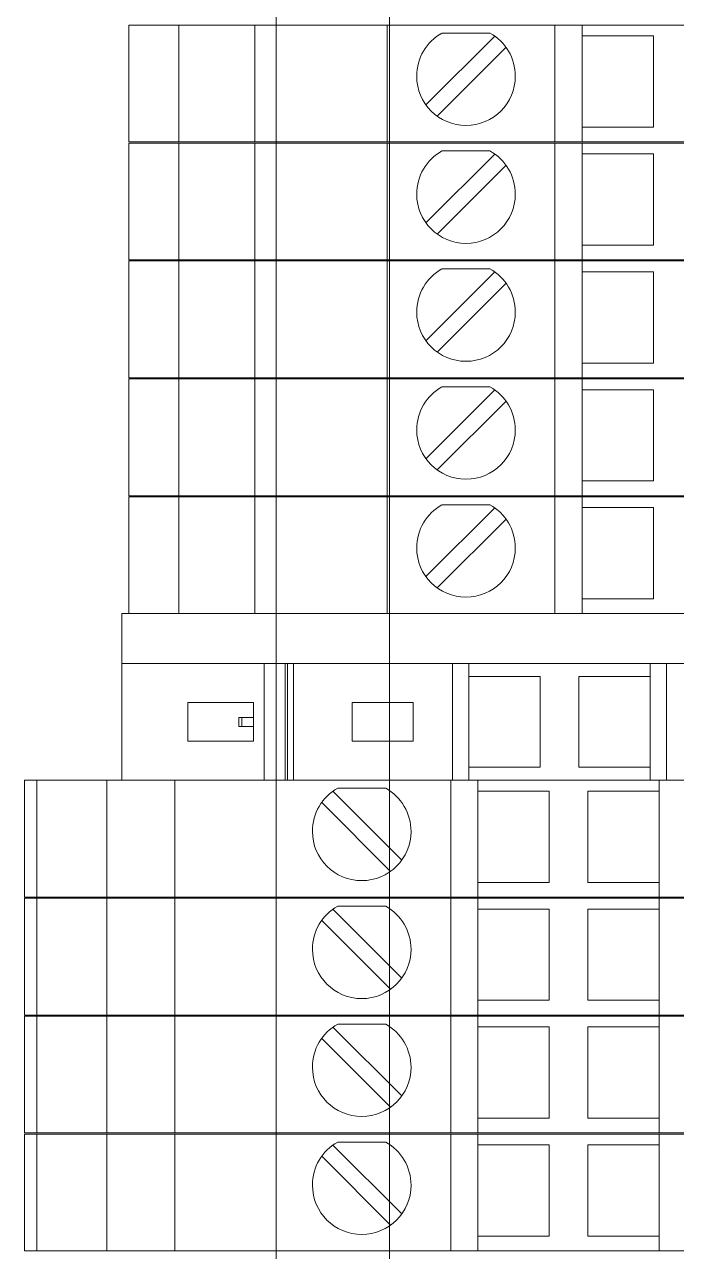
# Model space of a CAD drawing. Header units: millimetres. Extents: x 4962 to 7449, y 754 to 2938.
# Drawn here: x 6796.5 to 6825.3, y 2097.8 to 2151.9 of the extents above; entities that cross this region are included whole.
import ezdxf

# ---------------------------------------------------------------- set-up
doc = ezdxf.new("R2010")
doc.units = ezdxf.units.MM
doc.layers.add('000-PI-Oprema', color=30, linetype='Continuous', lineweight=5)
doc.layers.add('000-PI-ORMAR', color=2, linetype='Continuous')
doc.layers.add('004-PI-DIN Šina', color=3, linetype='Continuous')

msp = doc.modelspace()

# ---------------------------------------------------------------- linework, layer by layer
at = {"color": 0, "linetype": 'ByBlock', "lineweight": 0, "ltscale": 0.25}
msp.add_lwpolyline([(6800.846, 2125.885), (6800.846, 2118.535), (6849.446, 2118.535), (6849.446, 2125.885), (6800.846, 2125.885)], dxfattribs=at)
at = {"layer": '000-PI-Oprema', "color": 0, "linetype": 'ByBlock', "lineweight": 0}
for p, q in [((6800.846, 2125.885), (6800.846, 2118.535)), ((6849.446, 2125.885), (6800.846, 2125.885)), ((6807.112, 2123.685), (6800.846, 2123.685)), ((6807.112, 2118.535), (6807.112, 2123.685)), ((6808.048, 2123.685), (6807.112, 2123.685)), ((6808.048, 2118.535), (6808.048, 2123.685)), ((6808.149, 2123.685), (6808.048, 2123.685)), ((6808.149, 2123.685), (6808.149, 2118.535)), ((6808.407, 2123.685), (6808.149, 2123.685)), ((6808.407, 2123.685), (6808.407, 2118.535)), ((6815.428, 2123.685), (6808.407, 2123.685)), ((6815.428, 2123.685), (6816.146, 2123.685)), ((6815.428, 2118.535), (6815.428, 2123.685)), ((6816.146, 2123.11), (6816.146, 2123.685)), ((6816.146, 2123.685), (6824.146, 2123.685)), ((6824.146, 2123.685), (6824.146, 2123.11)), ((6824.146, 2123.685), (6824.865, 2123.685)), ((6824.865, 2123.685), (6826.537, 2123.685)), ((6824.865, 2118.535), (6824.865, 2123.685)), ((6816.146, 2119.11), (6816.146, 2123.11)), ((6816.146, 2123.11), (6819.296, 2123.11)), ((6819.296, 2123.11), (6819.296, 2119.11)), ((6820.996, 2123.11), (6824.146, 2123.11)), ((6820.996, 2119.11), (6820.996, 2123.11)), ((6824.146, 2123.11), (6824.146, 2119.11)), ((6803.746, 2120.26), (6803.746, 2121.96)), ((6803.746, 2121.96), (6806.646, 2121.96)), ((6806.646, 2121.96), (6806.646, 2121.31)), ((6810.996, 2121.96), (6813.696, 2121.96)), ((6810.996, 2120.26), (6810.996, 2121.96)), ((6813.696, 2121.96), (6813.696, 2120.26)), ((6806.132, 2121.31), (6806.001, 2121.31)), ((6806.001, 2120.91), (6806.001, 2121.31)), ((6806.132, 2121.31), (6806.132, 2120.91)), ((6806.132, 2121.31), (6806.646, 2121.31)), ((6806.646, 2121.31), (6806.646, 2120.91)), ((6806.132, 2120.91), (6806.001, 2120.91)), ((6806.132, 2120.91), (6806.646, 2120.91)), ((6806.646, 2120.91), (6806.646, 2120.26)), ((6806.646, 2120.26), (6803.746, 2120.26)), ((6813.696, 2120.26), (6810.996, 2120.26)), ((6819.296, 2119.11), (6816.146, 2119.11)), ((6816.146, 2118.535), (6816.146, 2119.11)), ((6824.146, 2119.11), (6820.996, 2119.11)), ((6824.146, 2119.11), (6824.146, 2118.535)), ((6796.546, 2118.535), (6815.346, 2118.535)), ((6796.546, 2113.385), (6796.546, 2118.535)), ((6797.093, 2118.535), (6797.093, 2113.385)), ((6800.17, 2113.385), (6800.17, 2118.535)), ((6803.17, 2113.385), (6803.17, 2118.535)), ((6808.048, 2118.535), (6807.112, 2118.535)), ((6808.149, 2118.535), (6808.048, 2118.535)), ((6808.407, 2118.535), (6808.149, 2118.535)), ((6810.151, 2118.05), (6813.187, 2115.015)), ((6810.363, 2118.185), (6810.363, 2118.185)), ((6812.48, 2118.185), (6810.363, 2118.185)), ((6812.48, 2118.185), (6812.48, 2118.185)), ((6815.346, 2118.535), (6816.546, 2118.535)), ((6815.346, 2113.385), (6815.346, 2118.535)), ((6815.428, 2118.535), (6816.146, 2118.535)), ((6824.546, 2118.535), (6816.546, 2118.535)), ((6816.546, 2118.535), (6816.546, 2118.535)), ((6816.546, 2113.385), (6816.546, 2118.535)), ((6816.546, 2118.06), (6816.546, 2118.06)), ((6819.696, 2118.06), (6816.546, 2118.06)), ((6819.696, 2114.035), (6819.696, 2118.06)), ((6819.696, 2118.06), (6819.696, 2118.06)), ((6821.396, 2118.06), (6821.396, 2114.035)), ((6821.396, 2118.06), (6821.396, 2118.06)), ((6824.546, 2118.06), (6821.396, 2118.06)), ((6824.546, 2118.535), (6825.746, 2118.535)), ((6824.546, 2118.535), (6824.546, 2118.535)), ((6824.546, 2118.535), (6824.546, 2113.385)), ((6824.546, 2118.06), (6824.546, 2118.06)), ((6812.692, 2114.52), (6809.656, 2117.555)), ((6815.346, 2117.585), (6815.346, 2114.985)), ((6815.346, 2117.585), (6815.346, 2117.585)), ((6815.346, 2114.985), (6815.346, 2114.985)), ((6816.546, 2114.035), (6816.546, 2114.035)), ((6816.546, 2114.035), (6819.696, 2114.035)), ((6819.696, 2114.035), (6819.696, 2114.035)), ((6821.396, 2114.035), (6824.546, 2114.035)), ((6821.396, 2114.035), (6821.396, 2114.035)), ((6824.546, 2114.035), (6824.546, 2114.035)), ((6796.546, 2113.385), (6797.229, 2113.385)), ((6796.546, 2113.385), (6815.346, 2113.385)), ((6796.546, 2113.335), (6815.346, 2113.335)), ((6796.546, 2108.185), (6796.546, 2113.335)), ((6797.093, 2113.335), (6797.093, 2108.185)), ((6800.17, 2108.185), (6800.17, 2113.335)), ((6803.17, 2108.185), (6803.17, 2113.335)), ((6815.346, 2113.385), (6816.546, 2113.385)), ((6815.346, 2113.335), (6816.546, 2113.335)), ((6815.346, 2108.185), (6815.346, 2113.335)), ((6816.546, 2113.385), (6816.546, 2113.385)), ((6824.546, 2113.385), (6816.546, 2113.385)), ((6824.546, 2113.335), (6816.546, 2113.335)), ((6816.546, 2113.335), (6816.546, 2113.335)), ((6816.546, 2108.185), (6816.546, 2113.335)), ((6824.546, 2113.385), (6824.546, 2113.385)), ((6824.546, 2113.385), (6825.746, 2113.385)), ((6824.546, 2113.335), (6825.746, 2113.335)), ((6824.546, 2113.335), (6824.546, 2113.335)), ((6824.546, 2113.335), (6824.546, 2108.185)), ((6810.151, 2112.85), (6813.187, 2109.815)), ((6810.363, 2112.985), (6810.363, 2112.985)), ((6812.48, 2112.985), (6810.363, 2112.985)), ((6812.48, 2112.985), (6812.48, 2112.985)), ((6816.546, 2112.86), (6816.546, 2112.86)), ((6819.696, 2112.86), (6816.546, 2112.86)), ((6819.696, 2108.835), (6819.696, 2112.86)), ((6819.696, 2112.86), (6819.696, 2112.86)), ((6821.396, 2112.86), (6821.396, 2108.835)), ((6821.396, 2112.86), (6821.396, 2112.86)), ((6824.546, 2112.86), (6821.396, 2112.86)), ((6824.546, 2112.86), (6824.546, 2112.86)), ((6812.692, 2109.32), (6809.656, 2112.355)), ((6815.346, 2112.385), (6815.346, 2109.785)), ((6815.346, 2112.385), (6815.346, 2112.385)), ((6815.346, 2109.785), (6815.346, 2109.785)), ((6816.546, 2108.835), (6816.546, 2108.835)), ((6816.546, 2108.835), (6819.696, 2108.835)), ((6819.696, 2108.835), (6819.696, 2108.835)), ((6821.396, 2108.835), (6824.546, 2108.835)), ((6821.396, 2108.835), (6821.396, 2108.835)), ((6824.546, 2108.835), (6824.546, 2108.835)), ((6796.546, 2108.185), (6797.229, 2108.185)), ((6796.546, 2108.185), (6815.346, 2108.185)), ((6796.546, 2108.135), (6815.346, 2108.135)), ((6796.546, 2102.985), (6796.546, 2108.135)), ((6797.093, 2108.135), (6797.093, 2102.985)), ((6800.17, 2102.985), (6800.17, 2108.135)), ((6803.17, 2102.985), (6803.17, 2108.135)), ((6810.363, 2107.785), (6810.363, 2107.785)), ((6812.48, 2107.785), (6810.363, 2107.785)), ((6812.48, 2107.785), (6812.48, 2107.785)), ((6815.346, 2108.185), (6816.546, 2108.185)), ((6815.346, 2108.135), (6816.546, 2108.135)), ((6815.346, 2102.985), (6815.346, 2108.135)), ((6816.546, 2108.185), (6816.546, 2108.185)), ((6824.546, 2108.185), (6816.546, 2108.185)), ((6824.546, 2108.135), (6816.546, 2108.135)), ((6816.546, 2108.135), (6816.546, 2108.135)), ((6816.546, 2102.985), (6816.546, 2108.135)), ((6824.546, 2108.185), (6824.546, 2108.185)), ((6824.546, 2108.185), (6825.746, 2108.185)), ((6824.546, 2108.135), (6825.746, 2108.135)), ((6824.546, 2108.135), (6824.546, 2108.135)), ((6824.546, 2108.135), (6824.546, 2102.985)), ((6810.151, 2107.65), (6813.187, 2104.615)), ((6816.546, 2107.66), (6816.546, 2107.66)), ((6819.696, 2107.66), (6816.546, 2107.66)), ((6819.696, 2103.635), (6819.696, 2107.66)), ((6819.696, 2107.66), (6819.696, 2107.66)), ((6821.396, 2107.66), (6821.396, 2103.635)), ((6821.396, 2107.66), (6821.396, 2107.66)), ((6824.546, 2107.66), (6821.396, 2107.66)), ((6824.546, 2107.66), (6824.546, 2107.66)), ((6812.692, 2104.12), (6809.656, 2107.155)), ((6815.346, 2107.185), (6815.346, 2104.585)), ((6815.346, 2107.185), (6815.346, 2107.185)), ((6815.346, 2104.585), (6815.346, 2104.585)), ((6816.546, 2103.635), (6816.546, 2103.635)), ((6816.546, 2103.635), (6819.696, 2103.635)), ((6819.696, 2103.635), (6819.696, 2103.635)), ((6821.396, 2103.635), (6824.546, 2103.635)), ((6821.396, 2103.635), (6821.396, 2103.635)), ((6824.546, 2103.635), (6824.546, 2103.635)), ((6796.546, 2102.985), (6797.229, 2102.985)), ((6796.546, 2102.985), (6815.346, 2102.985)), ((6796.546, 2102.935), (6815.346, 2102.935)), ((6796.546, 2097.785), (6796.546, 2102.935)), ((6797.093, 2102.935), (6797.093, 2097.785)), ((6800.17, 2097.785), (6800.17, 2102.935)), ((6803.17, 2097.785), (6803.17, 2102.935)), ((6815.346, 2102.985), (6816.546, 2102.985)), ((6815.346, 2102.935), (6816.546, 2102.935)), ((6815.346, 2097.785), (6815.346, 2102.935)), ((6816.546, 2102.985), (6816.546, 2102.985)), ((6824.546, 2102.985), (6816.546, 2102.985)), ((6824.546, 2102.935), (6816.546, 2102.935)), ((6816.546, 2102.935), (6816.546, 2102.935)), ((6816.546, 2097.785), (6816.546, 2102.935)), ((6824.546, 2102.985), (6824.546, 2102.985)), ((6824.546, 2102.985), (6825.746, 2102.985)), ((6824.546, 2102.935), (6825.746, 2102.935)), ((6824.546, 2102.935), (6824.546, 2102.935)), ((6824.546, 2102.935), (6824.546, 2097.785)), ((6810.151, 2102.45), (6813.187, 2099.415)), ((6810.363, 2102.585), (6810.363, 2102.585)), ((6812.48, 2102.585), (6810.363, 2102.585)), ((6812.48, 2102.585), (6812.48, 2102.585)), ((6816.546, 2102.46), (6816.546, 2102.46)), ((6819.696, 2102.46), (6816.546, 2102.46)), ((6819.696, 2098.435), (6819.696, 2102.46)), ((6819.696, 2102.46), (6819.696, 2102.46)), ((6821.396, 2102.46), (6821.396, 2098.435)), ((6821.396, 2102.46), (6821.396, 2102.46)), ((6824.546, 2102.46), (6821.396, 2102.46)), ((6824.546, 2102.46), (6824.546, 2102.46)), ((6812.692, 2098.92), (6809.656, 2101.955)), ((6815.346, 2101.985), (6815.346, 2099.385)), ((6815.346, 2101.985), (6815.346, 2101.985)), ((6815.346, 2099.385), (6815.346, 2099.385)), ((6816.546, 2098.435), (6816.546, 2098.435)), ((6816.546, 2098.435), (6819.696, 2098.435)), ((6819.696, 2098.435), (6819.696, 2098.435)), ((6821.396, 2098.435), (6824.546, 2098.435)), ((6821.396, 2098.435), (6821.396, 2098.435)), ((6824.546, 2098.435), (6824.546, 2098.435)), ((6796.546, 2097.785), (6797.229, 2097.785)), ((6796.546, 2097.785), (6815.346, 2097.785)), ((6815.346, 2097.785), (6816.546, 2097.785)), ((6816.546, 2097.785), (6816.546, 2097.785)), ((6824.546, 2097.785), (6816.546, 2097.785)), ((6824.546, 2097.785), (6824.546, 2097.785)), ((6824.546, 2097.785), (6825.746, 2097.785))]:
    msp.add_line(p, q, dxfattribs=at)
at = {"layer": '000-PI-Oprema', "color": 0, "linetype": 'ByBlock', "lineweight": 0, "ltscale": 0.25}
msp.add_line((6849.446, 2118.535), (6800.846, 2118.535), dxfattribs=at)
at = {"layer": '000-PI-Oprema', "color": 0, "linetype": 'ByBlock', "lineweight": 0}
for centre, start, end in [((6811.421, 2116.285), 119.1246, 180), ((6811.421, 2116.285), 0, 60.8754), ((6811.421, 2116.285), 180, 0), ((6811.421, 2111.085), 119.1246, 180), ((6811.421, 2111.085), 0, 60.8754), ((6811.421, 2111.085), 180, 0), ((6811.421, 2105.885), 119.1246, 180), ((6811.421, 2105.885), 0, 60.8754), ((6811.421, 2105.885), 180, 0), ((6811.421, 2100.685), 119.1246, 180), ((6811.421, 2100.685), 0, 60.8754), ((6811.421, 2100.685), 180, 0)]:
    msp.add_arc(centre, 2.175, start, end, dxfattribs=at)
at = {"layer": '000-PI-ORMAR', "color": 0, "linetype": 'ByBlock', "lineweight": 0}
for p, q in [((6801.146, 2151.835), (6801.146, 2151.835)), ((6803.346, 2151.835), (6801.146, 2151.835)), ((6801.146, 2151.835), (6801.146, 2146.685)), ((6803.346, 2151.835), (6803.346, 2151.835)), ((6803.346, 2151.835), (6804.938, 2151.835)), ((6803.346, 2151.835), (6803.346, 2146.685)), ((6804.938, 2151.835), (6807.081, 2151.835)), ((6805.396, 2151.835), (6805.396, 2151.835)), ((6806.708, 2151.835), (6806.708, 2146.685)), ((6807.464, 2151.835), (6807.081, 2151.835)), ((6809.972, 2151.835), (6807.464, 2151.835)), ((6807.646, 2151.835), (6807.646, 2151.835)), ((6809.146, 2151.835), (6809.146, 2151.835)), ((6809.972, 2151.835), (6812.546, 2151.835)), ((6810.296, 2151.835), (6810.296, 2151.835)), ((6812.546, 2151.835), (6819.946, 2151.835)), ((6812.546, 2151.835), (6812.546, 2146.685)), ((6815.346, 2151.835), (6815.346, 2151.835)), ((6819.946, 2151.835), (6821.146, 2151.835)), ((6819.946, 2151.835), (6819.946, 2146.685)), ((6821.146, 2151.835), (6821.146, 2151.835)), ((6821.146, 2151.835), (6829.146, 2151.835)), ((6821.146, 2151.835), (6821.146, 2146.685)), ((6817.292, 2151.35), (6814.256, 2148.315)), ((6814.963, 2151.485), (6814.963, 2151.485)), ((6817.08, 2151.485), (6814.963, 2151.485)), ((6817.08, 2151.485), (6817.08, 2151.485)), ((6817.292, 2151.35), (6817.292, 2151.35)), ((6821.146, 2151.36), (6824.296, 2151.36)), ((6821.146, 2151.36), (6821.146, 2151.36)), ((6824.296, 2151.36), (6824.296, 2147.335)), ((6824.296, 2151.36), (6824.296, 2151.36)), ((6814.751, 2147.82), (6817.787, 2150.855)), ((6817.787, 2150.855), (6817.787, 2150.855)), ((6819.946, 2150.885), (6819.946, 2148.285)), ((6819.946, 2150.885), (6819.946, 2150.885)), ((6814.256, 2148.315), (6814.256, 2148.315)), ((6814.751, 2147.82), (6814.751, 2147.82)), ((6819.946, 2148.285), (6819.946, 2148.285)), ((6824.296, 2147.335), (6821.146, 2147.335)), ((6821.146, 2147.335), (6821.146, 2147.335)), ((6824.296, 2147.335), (6824.296, 2147.335)), ((6803.346, 2146.685), (6801.146, 2146.685)), ((6801.146, 2146.685), (6801.146, 2146.685)), ((6801.146, 2146.635), (6801.146, 2146.635)), ((6803.346, 2146.635), (6801.146, 2146.635)), ((6801.146, 2146.635), (6801.146, 2141.485)), ((6803.346, 2146.685), (6804.938, 2146.685)), ((6803.346, 2146.685), (6803.346, 2146.685)), ((6803.346, 2146.635), (6803.346, 2146.635)), ((6803.346, 2146.635), (6804.938, 2146.635)), ((6803.346, 2146.635), (6803.346, 2141.485)), ((6804.938, 2146.685), (6807.081, 2146.685)), ((6804.938, 2146.635), (6807.081, 2146.635)), ((6805.396, 2146.685), (6805.396, 2146.685)), ((6805.396, 2146.635), (6805.396, 2146.635)), ((6806.708, 2146.635), (6806.708, 2141.485)), ((6807.081, 2146.685), (6807.464, 2146.685)), ((6807.464, 2146.635), (6807.081, 2146.635)), ((6807.464, 2146.685), (6809.972, 2146.685)), ((6809.972, 2146.635), (6807.464, 2146.635)), ((6807.646, 2146.685), (6807.646, 2146.685)), ((6807.646, 2146.635), (6807.646, 2146.635)), ((6809.146, 2146.635), (6809.146, 2146.635)), ((6809.972, 2146.685), (6812.546, 2146.685)), ((6809.972, 2146.635), (6812.546, 2146.635)), ((6810.296, 2146.685), (6810.296, 2146.685)), ((6810.296, 2146.635), (6810.296, 2146.635)), ((6812.546, 2146.685), (6819.946, 2146.685)), ((6812.546, 2146.635), (6819.946, 2146.635)), ((6812.546, 2146.635), (6812.546, 2141.485)), ((6817.292, 2146.15), (6814.256, 2143.115)), ((6814.963, 2146.285), (6814.963, 2146.285)), ((6817.08, 2146.285), (6814.963, 2146.285)), ((6815.346, 2146.685), (6815.346, 2146.685)), ((6815.346, 2146.635), (6815.346, 2146.635)), ((6817.08, 2146.285), (6817.08, 2146.285)), ((6817.292, 2146.15), (6817.292, 2146.15)), ((6819.946, 2146.685), (6821.146, 2146.685)), ((6819.946, 2146.635), (6821.146, 2146.635)), ((6819.946, 2146.635), (6819.946, 2141.485)), ((6821.146, 2146.685), (6829.146, 2146.685)), ((6821.146, 2146.685), (6821.146, 2146.685)), ((6821.146, 2146.635), (6821.146, 2146.635)), ((6821.146, 2146.635), (6829.146, 2146.635)), ((6821.146, 2146.635), (6821.146, 2141.485)), ((6821.146, 2146.16), (6824.296, 2146.16)), ((6821.146, 2146.16), (6821.146, 2146.16)), ((6824.296, 2146.16), (6824.296, 2142.135)), ((6824.296, 2146.16), (6824.296, 2146.16)), ((6814.751, 2142.62), (6817.787, 2145.655)), ((6817.787, 2145.655), (6817.787, 2145.655)), ((6819.946, 2145.685), (6819.946, 2143.085)), ((6819.946, 2145.685), (6819.946, 2145.685)), ((6814.256, 2143.115), (6814.256, 2143.115)), ((6819.946, 2143.085), (6819.946, 2143.085)), ((6814.751, 2142.62), (6814.751, 2142.62)), ((6824.296, 2142.135), (6821.146, 2142.135)), ((6821.146, 2142.135), (6821.146, 2142.135)), ((6824.296, 2142.135), (6824.296, 2142.135)), ((6803.346, 2141.485), (6801.146, 2141.485)), ((6801.146, 2141.485), (6801.146, 2141.485)), ((6801.146, 2141.435), (6801.146, 2141.435)), ((6803.346, 2141.435), (6801.146, 2141.435)), ((6801.146, 2141.435), (6801.146, 2136.285)), ((6803.346, 2141.485), (6804.938, 2141.485)), ((6803.346, 2141.485), (6803.346, 2141.485)), ((6803.346, 2141.435), (6803.346, 2141.435)), ((6803.346, 2141.435), (6804.938, 2141.435)), ((6803.346, 2141.435), (6803.346, 2136.285)), ((6804.938, 2141.485), (6807.081, 2141.485)), ((6804.938, 2141.435), (6807.081, 2141.435)), ((6805.396, 2141.485), (6805.396, 2141.485)), ((6805.396, 2141.435), (6805.396, 2141.435)), ((6806.708, 2141.435), (6806.708, 2136.285)), ((6807.081, 2141.485), (6807.464, 2141.485)), ((6807.464, 2141.435), (6807.081, 2141.435)), ((6807.464, 2141.485), (6809.972, 2141.485)), ((6809.972, 2141.435), (6807.464, 2141.435)), ((6807.646, 2141.485), (6807.646, 2141.485)), ((6807.646, 2141.435), (6807.646, 2141.435)), ((6809.146, 2141.435), (6809.146, 2141.435)), ((6809.972, 2141.485), (6812.546, 2141.485)), ((6809.972, 2141.435), (6812.546, 2141.435)), ((6810.296, 2141.485), (6810.296, 2141.485)), ((6810.296, 2141.435), (6810.296, 2141.435)), ((6812.546, 2141.485), (6819.946, 2141.485)), ((6812.546, 2141.435), (6819.946, 2141.435)), ((6812.546, 2141.435), (6812.546, 2136.285)), ((6815.346, 2141.485), (6815.346, 2141.485)), ((6815.346, 2141.435), (6815.346, 2141.435)), ((6819.946, 2141.485), (6821.146, 2141.485)), ((6819.946, 2141.435), (6821.146, 2141.435)), ((6819.946, 2141.435), (6819.946, 2136.285)), ((6821.146, 2141.485), (6829.146, 2141.485)), ((6821.146, 2141.485), (6821.146, 2141.485)), ((6821.146, 2141.435), (6821.146, 2141.435)), ((6821.146, 2141.435), (6829.146, 2141.435)), ((6821.146, 2141.435), (6821.146, 2136.285)), ((6817.292, 2140.95), (6814.256, 2137.915)), ((6814.963, 2141.085), (6814.963, 2141.085)), ((6817.08, 2141.085), (6814.963, 2141.085)), ((6817.08, 2141.085), (6817.08, 2141.085)), ((6817.292, 2140.95), (6817.292, 2140.95)), ((6821.146, 2140.96), (6824.296, 2140.96)), ((6821.146, 2140.96), (6821.146, 2140.96)), ((6824.296, 2140.96), (6824.296, 2136.935)), ((6824.296, 2140.96), (6824.296, 2140.96)), ((6814.751, 2137.42), (6817.787, 2140.455)), ((6817.787, 2140.455), (6817.787, 2140.455)), ((6819.946, 2140.485), (6819.946, 2137.885)), ((6819.946, 2140.485), (6819.946, 2140.485)), ((6814.256, 2137.915), (6814.256, 2137.915)), ((6819.946, 2137.885), (6819.946, 2137.885)), ((6814.751, 2137.42), (6814.751, 2137.42)), ((6824.296, 2136.935), (6821.146, 2136.935)), ((6821.146, 2136.935), (6821.146, 2136.935)), ((6824.296, 2136.935), (6824.296, 2136.935)), ((6803.346, 2136.285), (6801.146, 2136.285)), ((6801.146, 2136.285), (6801.146, 2136.285)), ((6801.146, 2136.235), (6801.146, 2136.235)), ((6803.346, 2136.235), (6801.146, 2136.235)), ((6801.146, 2136.235), (6801.146, 2131.085)), ((6803.346, 2136.285), (6804.938, 2136.285)), ((6803.346, 2136.285), (6803.346, 2136.285)), ((6803.346, 2136.235), (6803.346, 2136.235)), ((6803.346, 2136.235), (6804.938, 2136.235)), ((6803.346, 2136.235), (6803.346, 2131.085)), ((6804.938, 2136.285), (6807.081, 2136.285)), ((6804.938, 2136.235), (6807.081, 2136.235)), ((6805.396, 2136.285), (6805.396, 2136.285)), ((6805.396, 2136.235), (6805.396, 2136.235)), ((6806.708, 2136.235), (6806.708, 2131.085)), ((6807.081, 2136.285), (6807.464, 2136.285)), ((6807.464, 2136.235), (6807.081, 2136.235)), ((6807.464, 2136.285), (6809.972, 2136.285)), ((6809.972, 2136.235), (6807.464, 2136.235)), ((6807.646, 2136.285), (6807.646, 2136.285)), ((6807.646, 2136.235), (6807.646, 2136.235)), ((6809.146, 2136.235), (6809.146, 2136.235)), ((6809.972, 2136.285), (6812.546, 2136.285)), ((6809.972, 2136.235), (6812.546, 2136.235)), ((6810.296, 2136.285), (6810.296, 2136.285)), ((6810.296, 2136.235), (6810.296, 2136.235)), ((6812.546, 2136.285), (6819.946, 2136.285)), ((6812.546, 2136.235), (6819.946, 2136.235)), ((6812.546, 2136.235), (6812.546, 2131.085)), ((6814.963, 2135.885), (6814.963, 2135.885)), ((6817.08, 2135.885), (6814.963, 2135.885)), ((6815.346, 2136.285), (6815.346, 2136.285)), ((6815.346, 2136.235), (6815.346, 2136.235)), ((6817.08, 2135.885), (6817.08, 2135.885)), ((6819.946, 2136.285), (6821.146, 2136.285)), ((6819.946, 2136.235), (6821.146, 2136.235)), ((6819.946, 2136.235), (6819.946, 2131.085)), ((6821.146, 2136.285), (6829.146, 2136.285)), ((6821.146, 2136.285), (6821.146, 2136.285)), ((6821.146, 2136.235), (6821.146, 2136.235)), ((6821.146, 2136.235), (6829.146, 2136.235)), ((6821.146, 2136.235), (6821.146, 2131.085)), ((6817.292, 2135.75), (6814.256, 2132.715)), ((6817.292, 2135.75), (6817.292, 2135.75)), ((6821.146, 2135.76), (6824.296, 2135.76)), ((6821.146, 2135.76), (6821.146, 2135.76)), ((6824.296, 2135.76), (6824.296, 2131.735)), ((6824.296, 2135.76), (6824.296, 2135.76)), ((6814.751, 2132.22), (6817.787, 2135.255)), ((6817.787, 2135.255), (6817.787, 2135.255)), ((6819.946, 2135.285), (6819.946, 2132.685)), ((6819.946, 2135.285), (6819.946, 2135.285)), ((6814.256, 2132.715), (6814.256, 2132.715)), ((6819.946, 2132.685), (6819.946, 2132.685)), ((6814.751, 2132.22), (6814.751, 2132.22)), ((6824.296, 2131.735), (6821.146, 2131.735)), ((6821.146, 2131.735), (6821.146, 2131.735)), ((6824.296, 2131.735), (6824.296, 2131.735)), ((6803.346, 2131.085), (6801.146, 2131.085)), ((6801.146, 2131.085), (6801.146, 2131.085)), ((6801.146, 2131.035), (6801.146, 2131.035)), ((6803.346, 2131.035), (6801.146, 2131.035)), ((6801.146, 2131.035), (6801.146, 2125.885)), ((6803.346, 2131.085), (6804.938, 2131.085)), ((6803.346, 2131.085), (6803.346, 2131.085)), ((6803.346, 2131.035), (6803.346, 2131.035)), ((6803.346, 2131.035), (6804.938, 2131.035)), ((6803.346, 2131.035), (6803.346, 2125.885)), ((6804.938, 2131.085), (6807.081, 2131.085)), ((6804.938, 2131.035), (6807.081, 2131.035)), ((6805.396, 2131.085), (6805.396, 2131.085)), ((6805.396, 2131.035), (6805.396, 2131.035)), ((6806.708, 2131.035), (6806.708, 2125.885)), ((6807.081, 2131.085), (6807.464, 2131.085)), ((6807.464, 2131.035), (6807.081, 2131.035)), ((6807.464, 2131.085), (6809.972, 2131.085)), ((6809.972, 2131.035), (6807.464, 2131.035)), ((6807.646, 2131.085), (6807.646, 2131.085)), ((6807.646, 2131.035), (6807.646, 2131.035)), ((6809.146, 2131.035), (6809.146, 2131.035)), ((6809.972, 2131.085), (6812.546, 2131.085)), ((6809.972, 2131.035), (6812.546, 2131.035)), ((6810.296, 2131.085), (6810.296, 2131.085)), ((6810.296, 2131.035), (6810.296, 2131.035)), ((6812.546, 2131.085), (6819.946, 2131.085)), ((6812.546, 2131.035), (6819.946, 2131.035)), ((6812.546, 2131.035), (6812.546, 2125.885)), ((6815.346, 2131.085), (6815.346, 2131.085)), ((6815.346, 2131.035), (6815.346, 2131.035)), ((6819.946, 2131.085), (6821.146, 2131.085)), ((6819.946, 2131.035), (6821.146, 2131.035)), ((6819.946, 2131.035), (6819.946, 2125.885)), ((6821.146, 2131.085), (6829.146, 2131.085)), ((6821.146, 2131.085), (6821.146, 2131.085)), ((6821.146, 2131.035), (6821.146, 2131.035)), ((6821.146, 2131.035), (6829.146, 2131.035)), ((6821.146, 2131.035), (6821.146, 2125.885)), ((6817.292, 2130.55), (6814.256, 2127.515)), ((6814.963, 2130.685), (6814.963, 2130.685)), ((6817.08, 2130.685), (6814.963, 2130.685)), ((6817.08, 2130.685), (6817.08, 2130.685)), ((6817.292, 2130.55), (6817.292, 2130.55)), ((6821.146, 2130.56), (6824.296, 2130.56)), ((6821.146, 2130.56), (6821.146, 2130.56)), ((6824.296, 2130.56), (6824.296, 2126.535)), ((6824.296, 2130.56), (6824.296, 2130.56)), ((6814.751, 2127.02), (6817.787, 2130.055)), ((6817.787, 2130.055), (6817.787, 2130.055)), ((6819.946, 2130.085), (6819.946, 2127.485)), ((6819.946, 2130.085), (6819.946, 2130.085)), ((6814.256, 2127.515), (6814.256, 2127.515)), ((6819.946, 2127.485), (6819.946, 2127.485)), ((6814.751, 2127.02), (6814.751, 2127.02)), ((6824.296, 2126.535), (6821.146, 2126.535)), ((6821.146, 2126.535), (6821.146, 2126.535)), ((6824.296, 2126.535), (6824.296, 2126.535)), ((6803.346, 2125.885), (6801.146, 2125.885)), ((6801.146, 2125.885), (6801.146, 2125.885)), ((6803.346, 2125.885), (6804.938, 2125.885)), ((6803.346, 2125.885), (6803.346, 2125.885)), ((6804.938, 2125.885), (6807.081, 2125.885)), ((6805.396, 2125.885), (6805.396, 2125.885)), ((6807.081, 2125.885), (6807.464, 2125.885)), ((6807.464, 2125.885), (6809.972, 2125.885)), ((6807.646, 2125.885), (6807.646, 2125.885)), ((6809.972, 2125.885), (6812.546, 2125.885)), ((6810.296, 2125.885), (6810.296, 2125.885)), ((6812.546, 2125.885), (6819.946, 2125.885)), ((6815.346, 2125.885), (6815.346, 2125.885)), ((6819.946, 2125.885), (6821.146, 2125.885)), ((6821.146, 2125.885), (6829.146, 2125.885)), ((6821.146, 2125.885), (6821.146, 2125.885))]:
    msp.add_line(p, q, dxfattribs=at)
for centre, start, end in [((6816.021, 2149.585), 119.1246, 180), ((6816.021, 2149.585), 0, 60.8754), ((6816.021, 2149.585), 180, 0), ((6816.021, 2144.385), 119.1246, 180), ((6816.021, 2144.385), 0, 60.8754), ((6816.021, 2144.385), 180, 0), ((6816.021, 2139.185), 119.1246, 180), ((6816.021, 2139.185), 0, 60.8754), ((6816.021, 2139.185), 180, 0), ((6816.021, 2133.985), 119.1246, 180), ((6816.021, 2133.985), 0, 60.8754), ((6816.021, 2133.985), 180, 0), ((6816.021, 2128.785), 119.1246, 180), ((6816.021, 2128.785), 0, 60.8754), ((6816.021, 2128.785), 180, 0)]:
    msp.add_arc(centre, 2.175, start, end, dxfattribs=at)
at = {"layer": '004-PI-DIN Šina', "color": 0, "linetype": 'ByBlock', "lineweight": 0}
msp.add_lwpolyline([(6807.646, 1177.585), (6842.646, 1177.585), (6842.646, 2607.585), (6807.646, 2607.585)], close=True, dxfattribs=at)
msp.add_lwpolyline([(6812.646, 2607.585), (6812.646, 1177.585)], dxfattribs=at)

doc.saveas('drawing.dxf')
